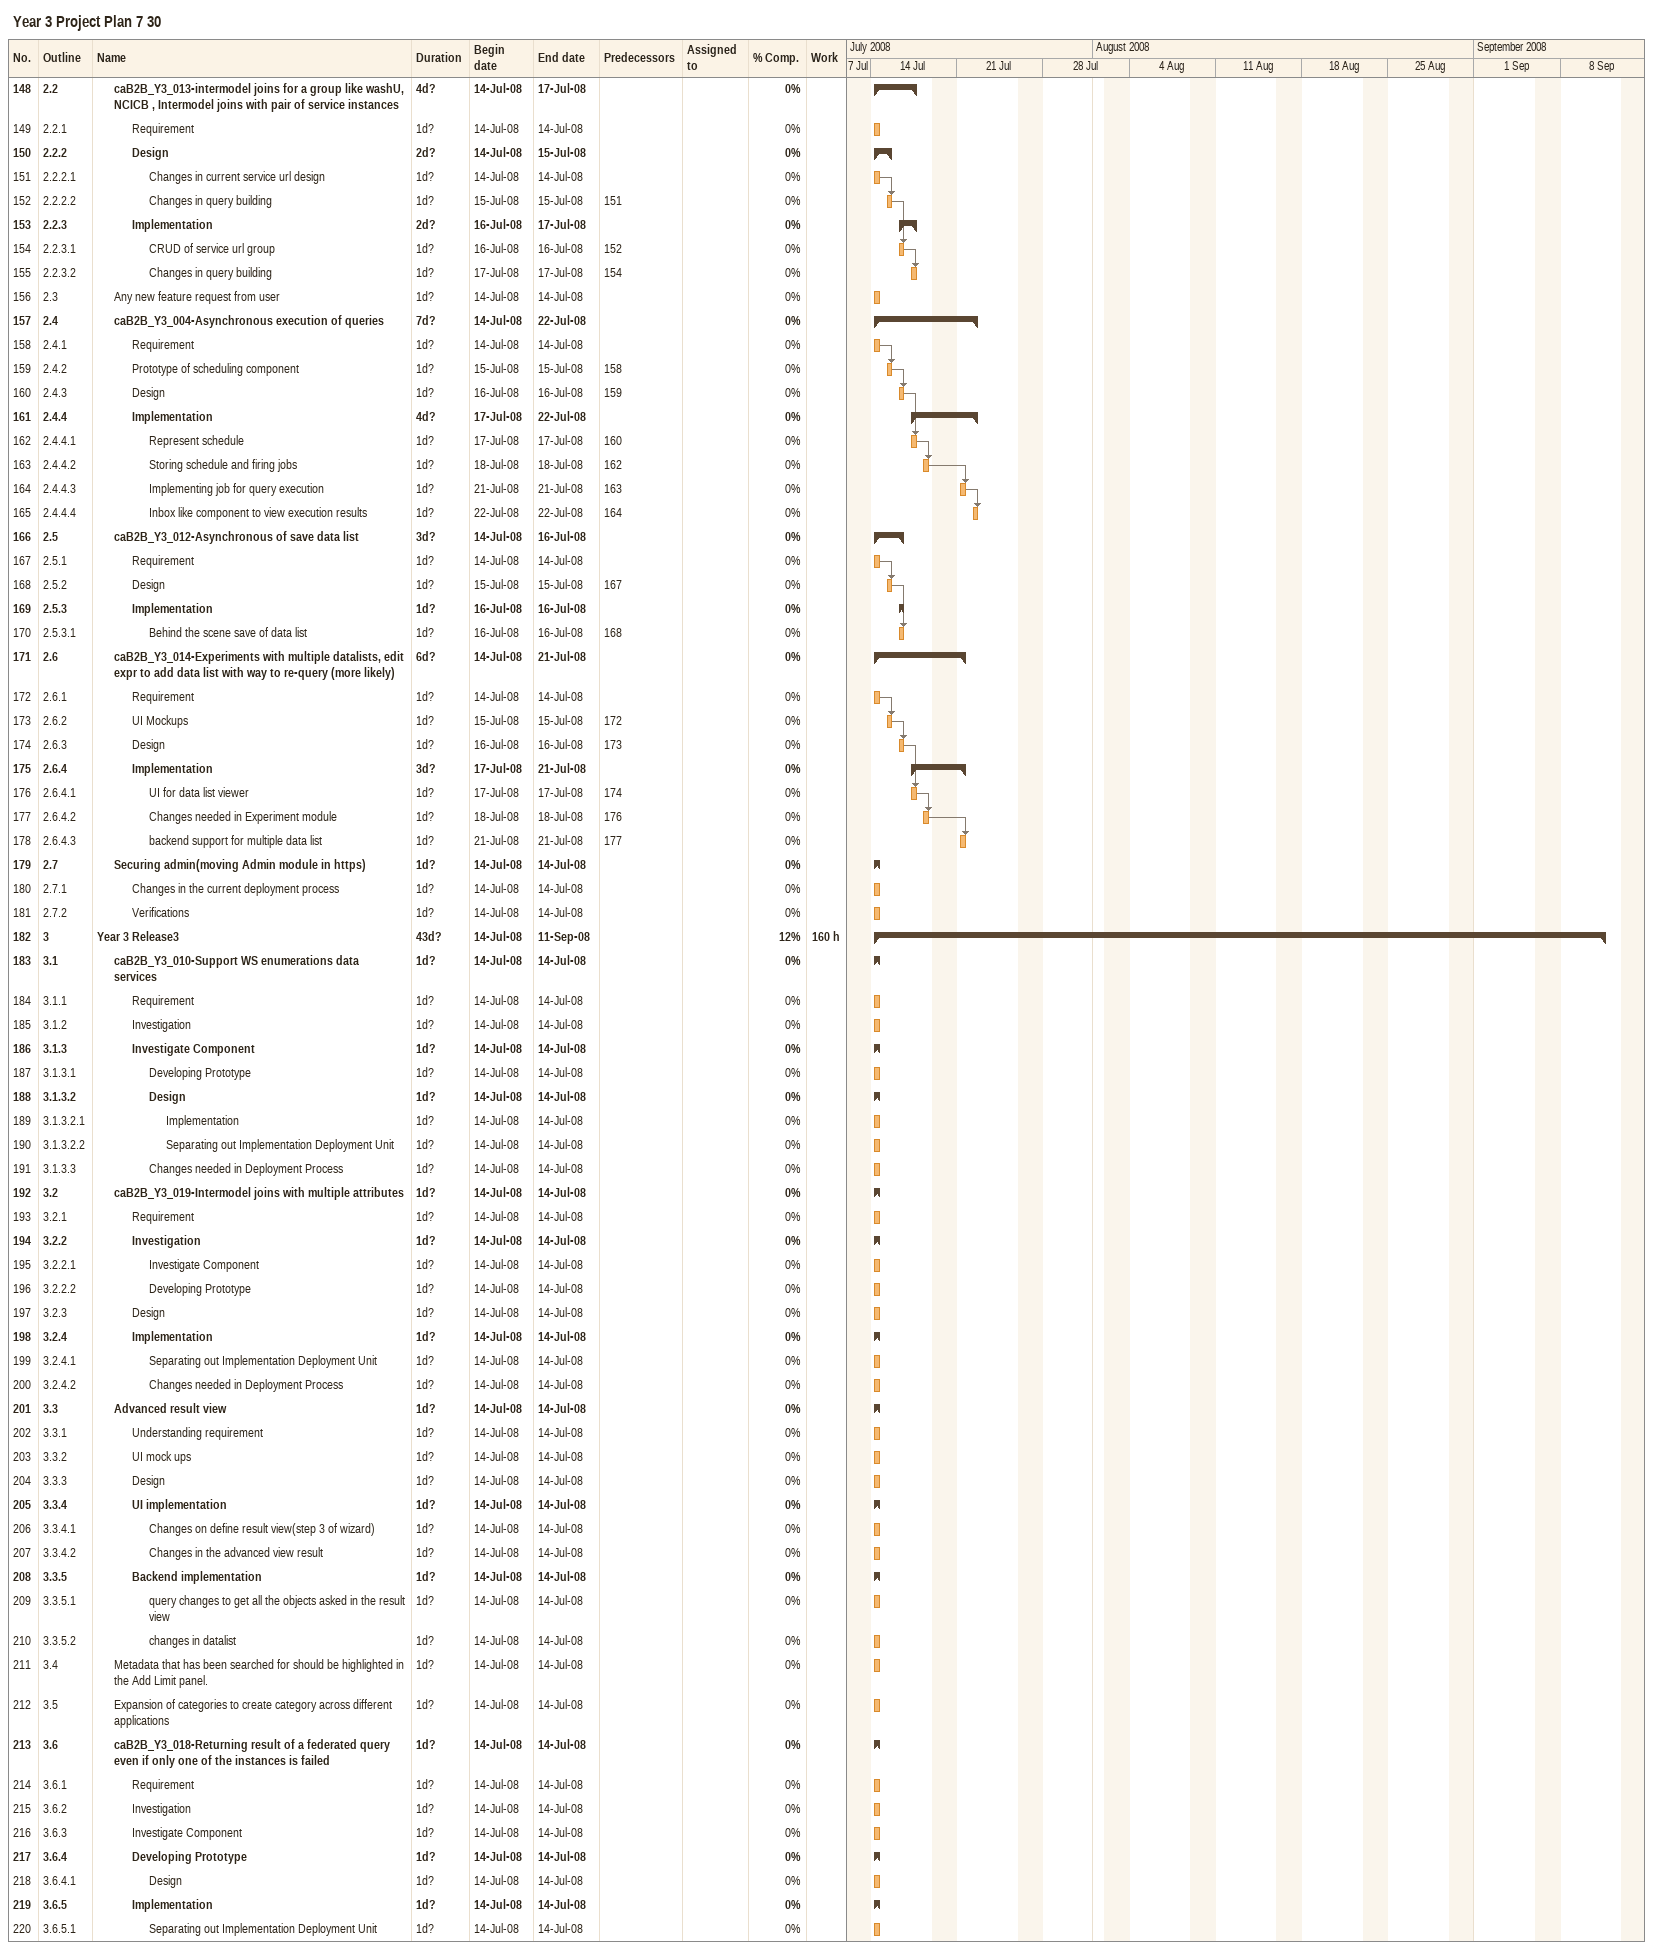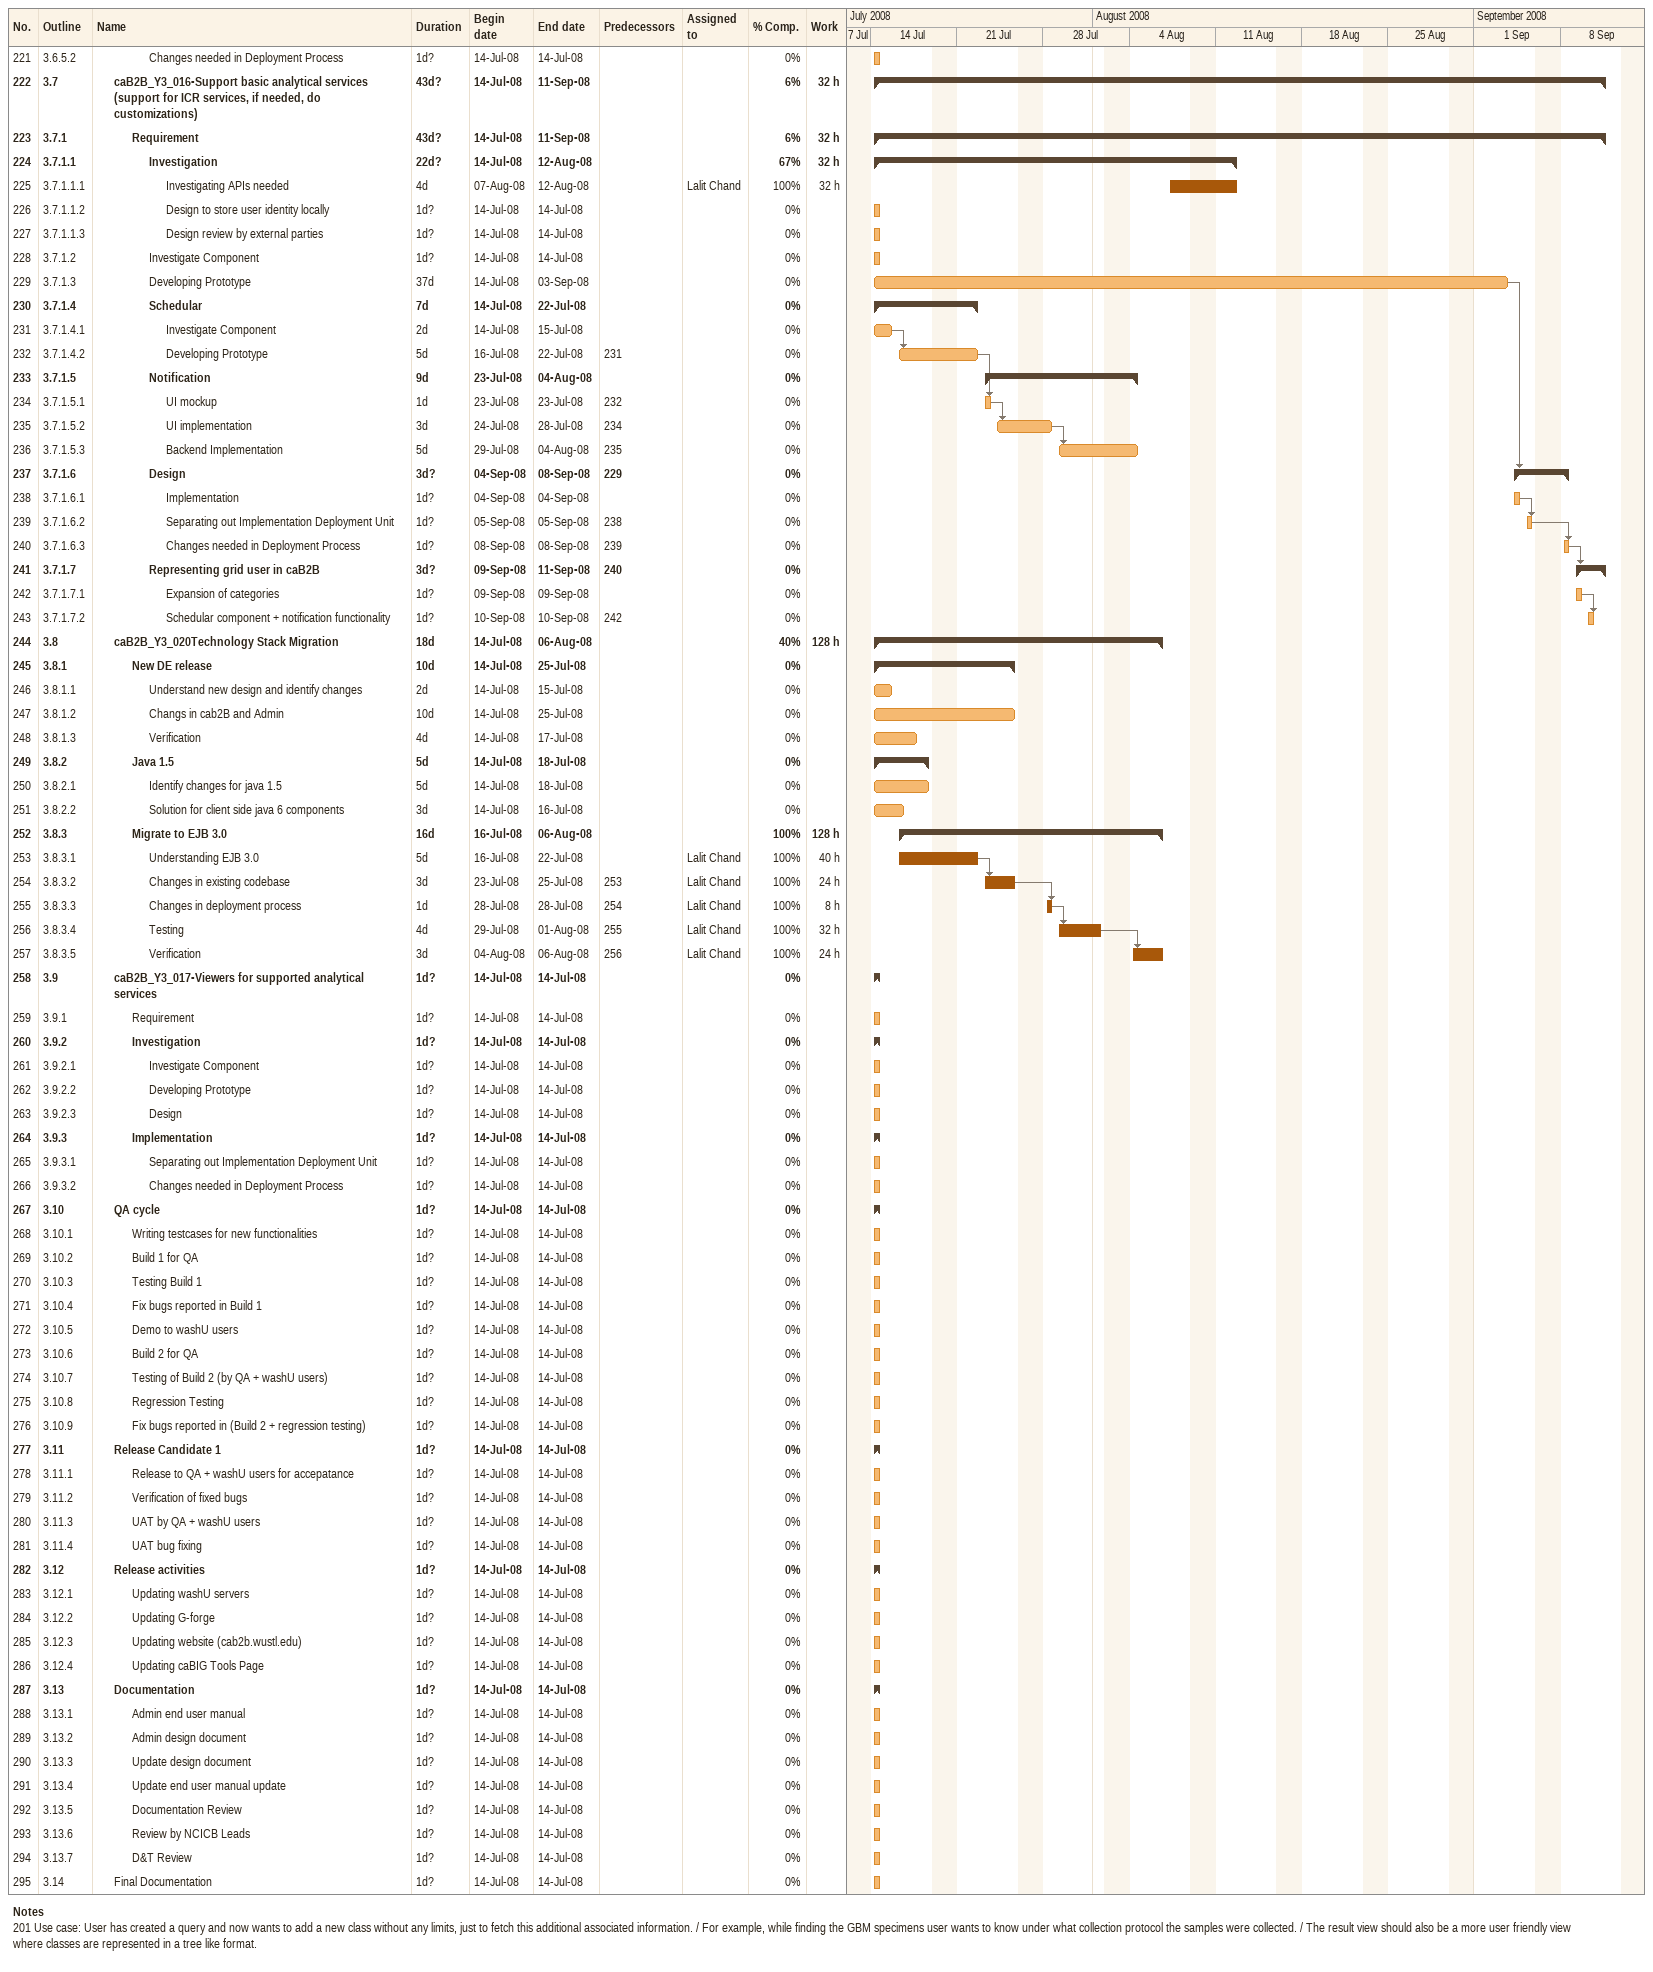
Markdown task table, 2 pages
Year 3 Project Plan 7 30

| ID | WBS | Task | Duration | Start | Finish | Predecessors | Resources | % complete | Work (h) |
|---|---|---|---|---|---|---|---|---|---|
| 148 | 2.2 | **caB2B_Y3_013-intermodel joins for a group like washU, NCICB , Intermodel joins with pair of service instances** | 4d? | 2008-07-14 | 2008-07-17 |  |  | 0 |  |
| 149 | 2.2.1 | Requirement | 1d? | 2008-07-14 | 2008-07-14 |  |  | 0 |  |
| 150 | 2.2.2 | **Design** | 2d? | 2008-07-14 | 2008-07-15 |  |  | 0 |  |
| 151 | 2.2.2.1 | Changes in current service url design | 1d? | 2008-07-14 | 2008-07-14 |  |  | 0 |  |
| 152 | 2.2.2.2 | Changes in query building | 1d? | 2008-07-15 | 2008-07-15 | 151 |  | 0 |  |
| 153 | 2.2.3 | **Implementation** | 2d? | 2008-07-16 | 2008-07-17 |  |  | 0 |  |
| 154 | 2.2.3.1 | CRUD of service url group | 1d? | 2008-07-16 | 2008-07-16 | 152 |  | 0 |  |
| 155 | 2.2.3.2 | Changes in query building | 1d? | 2008-07-17 | 2008-07-17 | 154 |  | 0 |  |
| 156 | 2.3 | Any new feature request from user | 1d? | 2008-07-14 | 2008-07-14 |  |  | 0 |  |
| 157 | 2.4 | **caB2B_Y3_004-Asynchronous execution of queries** | 7d? | 2008-07-14 | 2008-07-22 |  |  | 0 |  |
| 158 | 2.4.1 | Requirement | 1d? | 2008-07-14 | 2008-07-14 |  |  | 0 |  |
| 159 | 2.4.2 | Prototype of scheduling component | 1d? | 2008-07-15 | 2008-07-15 | 158 |  | 0 |  |
| 160 | 2.4.3 | Design | 1d? | 2008-07-16 | 2008-07-16 | 159 |  | 0 |  |
| 161 | 2.4.4 | **Implementation** | 4d? | 2008-07-17 | 2008-07-22 |  |  | 0 |  |
| 162 | 2.4.4.1 | Represent schedule | 1d? | 2008-07-17 | 2008-07-17 | 160 |  | 0 |  |
| 163 | 2.4.4.2 | Storing schedule and firing jobs | 1d? | 2008-07-18 | 2008-07-18 | 162 |  | 0 |  |
| 164 | 2.4.4.3 | Implementing job for query execution | 1d? | 2008-07-21 | 2008-07-21 | 163 |  | 0 |  |
| 165 | 2.4.4.4 | Inbox like component to view execution results | 1d? | 2008-07-22 | 2008-07-22 | 164 |  | 0 |  |
| 166 | 2.5 | **caB2B_Y3_012-Asynchronous of save data list** | 3d? | 2008-07-14 | 2008-07-16 |  |  | 0 |  |
| 167 | 2.5.1 | Requirement | 1d? | 2008-07-14 | 2008-07-14 |  |  | 0 |  |
| 168 | 2.5.2 | Design | 1d? | 2008-07-15 | 2008-07-15 | 167 |  | 0 |  |
| 169 | 2.5.3 | **Implementation** | 1d? | 2008-07-16 | 2008-07-16 |  |  | 0 |  |
| 170 | 2.5.3.1 | Behind the scene save of data list | 1d? | 2008-07-16 | 2008-07-16 | 168 |  | 0 |  |
| 171 | 2.6 | **caB2B_Y3_014-Experiments with multiple datalists, edit expr to add data list with way to re-query (more likely)** | 6d? | 2008-07-14 | 2008-07-21 |  |  | 0 |  |
| 172 | 2.6.1 | Requirement | 1d? | 2008-07-14 | 2008-07-14 |  |  | 0 |  |
| 173 | 2.6.2 | UI Mockups | 1d? | 2008-07-15 | 2008-07-15 | 172 |  | 0 |  |
| 174 | 2.6.3 | Design | 1d? | 2008-07-16 | 2008-07-16 | 173 |  | 0 |  |
| 175 | 2.6.4 | **Implementation** | 3d? | 2008-07-17 | 2008-07-21 |  |  | 0 |  |
| 176 | 2.6.4.1 | UI for data list viewer | 1d? | 2008-07-17 | 2008-07-17 | 174 |  | 0 |  |
| 177 | 2.6.4.2 | Changes needed in Experiment module | 1d? | 2008-07-18 | 2008-07-18 | 176 |  | 0 |  |
| 178 | 2.6.4.3 | backend support for multiple data list | 1d? | 2008-07-21 | 2008-07-21 | 177 |  | 0 |  |
| 179 | 2.7 | **Securing admin(moving Admin module in https)** | 1d? | 2008-07-14 | 2008-07-14 |  |  | 0 |  |
| 180 | 2.7.1 | Changes in the current deployment process | 1d? | 2008-07-14 | 2008-07-14 |  |  | 0 |  |
| 181 | 2.7.2 | Verifications | 1d? | 2008-07-14 | 2008-07-14 |  |  | 0 |  |
| 182 | 3 | **Year 3 Release3** | 43d? | 2008-07-14 | 2008-09-11 |  |  | 12 | 160 |
| 183 | 3.1 | **caB2B_Y3_010-Support WS enumerations data services** | 1d? | 2008-07-14 | 2008-07-14 |  |  | 0 |  |
| 184 | 3.1.1 | Requirement | 1d? | 2008-07-14 | 2008-07-14 |  |  | 0 |  |
| 185 | 3.1.2 | Investigation | 1d? | 2008-07-14 | 2008-07-14 |  |  | 0 |  |
| 186 | 3.1.3 | **Investigate Component** | 1d? | 2008-07-14 | 2008-07-14 |  |  | 0 |  |
| 187 | 3.1.3.1 | Developing Prototype | 1d? | 2008-07-14 | 2008-07-14 |  |  | 0 |  |
| 188 | 3.1.3.2 | **Design** | 1d? | 2008-07-14 | 2008-07-14 |  |  | 0 |  |
| 189 | 3.1.3.2.1 | Implementation | 1d? | 2008-07-14 | 2008-07-14 |  |  | 0 |  |
| 190 | 3.1.3.2.2 | Separating out Implementation Deployment Unit | 1d? | 2008-07-14 | 2008-07-14 |  |  | 0 |  |
| 191 | 3.1.3.3 | Changes needed in Deployment Process | 1d? | 2008-07-14 | 2008-07-14 |  |  | 0 |  |
| 192 | 3.2 | **caB2B_Y3_019-Intermodel joins with multiple attributes** | 1d? | 2008-07-14 | 2008-07-14 |  |  | 0 |  |
| 193 | 3.2.1 | Requirement | 1d? | 2008-07-14 | 2008-07-14 |  |  | 0 |  |
| 194 | 3.2.2 | **Investigation** | 1d? | 2008-07-14 | 2008-07-14 |  |  | 0 |  |
| 195 | 3.2.2.1 | Investigate Component | 1d? | 2008-07-14 | 2008-07-14 |  |  | 0 |  |
| 196 | 3.2.2.2 | Developing Prototype | 1d? | 2008-07-14 | 2008-07-14 |  |  | 0 |  |
| 197 | 3.2.3 | Design | 1d? | 2008-07-14 | 2008-07-14 |  |  | 0 |  |
| 198 | 3.2.4 | **Implementation** | 1d? | 2008-07-14 | 2008-07-14 |  |  | 0 |  |
| 199 | 3.2.4.1 | Separating out Implementation Deployment Unit | 1d? | 2008-07-14 | 2008-07-14 |  |  | 0 |  |
| 200 | 3.2.4.2 | Changes needed in Deployment Process | 1d? | 2008-07-14 | 2008-07-14 |  |  | 0 |  |
| 201 | 3.3 | **Advanced result view** | 1d? | 2008-07-14 | 2008-07-14 |  |  | 0 |  |
| 202 | 3.3.1 | Understanding requirement | 1d? | 2008-07-14 | 2008-07-14 |  |  | 0 |  |
| 203 | 3.3.2 | UI mock ups | 1d? | 2008-07-14 | 2008-07-14 |  |  | 0 |  |
| 204 | 3.3.3 | Design | 1d? | 2008-07-14 | 2008-07-14 |  |  | 0 |  |
| 205 | 3.3.4 | **UI implementation** | 1d? | 2008-07-14 | 2008-07-14 |  |  | 0 |  |
| 206 | 3.3.4.1 | Changes on define result view(step 3 of wizard) | 1d? | 2008-07-14 | 2008-07-14 |  |  | 0 |  |
| 207 | 3.3.4.2 | Changes in the advanced view result | 1d? | 2008-07-14 | 2008-07-14 |  |  | 0 |  |
| 208 | 3.3.5 | **Backend implementation** | 1d? | 2008-07-14 | 2008-07-14 |  |  | 0 |  |
| 209 | 3.3.5.1 | query changes to get all the objects asked in the result view | 1d? | 2008-07-14 | 2008-07-14 |  |  | 0 |  |
| 210 | 3.3.5.2 | changes in datalist | 1d? | 2008-07-14 | 2008-07-14 |  |  | 0 |  |
| 211 | 3.4 | Metadata that has been searched for should be highlighted in the Add Limit panel. | 1d? | 2008-07-14 | 2008-07-14 |  |  | 0 |  |
| 212 | 3.5 | Expansion of categories to create category across different applications | 1d? | 2008-07-14 | 2008-07-14 |  |  | 0 |  |
| 213 | 3.6 | **caB2B_Y3_018-Returning result of a federated query even if only one of the instances is failed** | 1d? | 2008-07-14 | 2008-07-14 |  |  | 0 |  |
| 214 | 3.6.1 | Requirement | 1d? | 2008-07-14 | 2008-07-14 |  |  | 0 |  |
| 215 | 3.6.2 | Investigation | 1d? | 2008-07-14 | 2008-07-14 |  |  | 0 |  |
| 216 | 3.6.3 | Investigate Component | 1d? | 2008-07-14 | 2008-07-14 |  |  | 0 |  |
| 217 | 3.6.4 | **Developing Prototype** | 1d? | 2008-07-14 | 2008-07-14 |  |  | 0 |  |
| 218 | 3.6.4.1 | Design | 1d? | 2008-07-14 | 2008-07-14 |  |  | 0 |  |
| 219 | 3.6.5 | **Implementation** | 1d? | 2008-07-14 | 2008-07-14 |  |  | 0 |  |
| 220 | 3.6.5.1 | Separating out Implementation Deployment Unit | 1d? | 2008-07-14 | 2008-07-14 |  |  | 0 |  |
| 221 | 3.6.5.2 | Changes needed in Deployment Process | 1d? | 2008-07-14 | 2008-07-14 |  |  | 0 |  |
| 222 | 3.7 | **caB2B_Y3_016-Support basic analytical services (support for ICR services, if needed, do customizations)** | 43d? | 2008-07-14 | 2008-09-11 |  |  | 6 | 32 |
| 223 | 3.7.1 | **Requirement** | 43d? | 2008-07-14 | 2008-09-11 |  |  | 6 | 32 |
| 224 | 3.7.1.1 | **Investigation** | 22d? | 2008-07-14 | 2008-08-12 |  |  | 67 | 32 |
| 225 | 3.7.1.1.1 | Investigating APIs needed | 4d | 2008-08-07 | 2008-08-12 |  | Lalit Chand | 100 | 32 |
| 226 | 3.7.1.1.2 | Design to store user identity locally | 1d? | 2008-07-14 | 2008-07-14 |  |  | 0 |  |
| 227 | 3.7.1.1.3 | Design review by external parties | 1d? | 2008-07-14 | 2008-07-14 |  |  | 0 |  |
| 228 | 3.7.1.2 | Investigate Component | 1d? | 2008-07-14 | 2008-07-14 |  |  | 0 |  |
| 229 | 3.7.1.3 | Developing Prototype | 37d | 2008-07-14 | 2008-09-03 |  |  | 0 |  |
| 230 | 3.7.1.4 | **Schedular** | 7d | 2008-07-14 | 2008-07-22 |  |  | 0 |  |
| 231 | 3.7.1.4.1 | Investigate Component | 2d | 2008-07-14 | 2008-07-15 |  |  | 0 |  |
| 232 | 3.7.1.4.2 | Developing Prototype | 5d | 2008-07-16 | 2008-07-22 | 231 |  | 0 |  |
| 233 | 3.7.1.5 | **Notification** | 9d | 2008-07-23 | 2008-08-04 |  |  | 0 |  |
| 234 | 3.7.1.5.1 | UI mockup | 1d | 2008-07-23 | 2008-07-23 | 232 |  | 0 |  |
| 235 | 3.7.1.5.2 | UI implementation | 3d | 2008-07-24 | 2008-07-28 | 234 |  | 0 |  |
| 236 | 3.7.1.5.3 | Backend Implementation | 5d | 2008-07-29 | 2008-08-04 | 235 |  | 0 |  |
| 237 | 3.7.1.6 | **Design** | 3d? | 2008-09-04 | 2008-09-08 | 229 |  | 0 |  |
| 238 | 3.7.1.6.1 | Implementation | 1d? | 2008-09-04 | 2008-09-04 |  |  | 0 |  |
| 239 | 3.7.1.6.2 | Separating out Implementation Deployment Unit | 1d? | 2008-09-05 | 2008-09-05 | 238 |  | 0 |  |
| 240 | 3.7.1.6.3 | Changes needed in Deployment Process | 1d? | 2008-09-08 | 2008-09-08 | 239 |  | 0 |  |
| 241 | 3.7.1.7 | **Representing grid user in caB2B** | 3d? | 2008-09-09 | 2008-09-11 | 240 |  | 0 |  |
| 242 | 3.7.1.7.1 | Expansion of categories | 1d? | 2008-09-09 | 2008-09-09 |  |  | 0 |  |
| 243 | 3.7.1.7.2 | Schedular component + notification functionality | 1d? | 2008-09-10 | 2008-09-10 | 242 |  | 0 |  |
| 244 | 3.8 | **caB2B_Y3_020Technology Stack Migration** | 18d | 2008-07-14 | 2008-08-06 |  |  | 40 | 128 |
| 245 | 3.8.1 | **New DE release** | 10d | 2008-07-14 | 2008-07-25 |  |  | 0 |  |
| 246 | 3.8.1.1 | Understand new design and identify changes | 2d | 2008-07-14 | 2008-07-15 |  |  | 0 |  |
| 247 | 3.8.1.2 | Changs in cab2B and Admin | 10d | 2008-07-14 | 2008-07-25 |  |  | 0 |  |
| 248 | 3.8.1.3 | Verification | 4d | 2008-07-14 | 2008-07-17 |  |  | 0 |  |
| 249 | 3.8.2 | **Java 1.5** | 5d | 2008-07-14 | 2008-07-18 |  |  | 0 |  |
| 250 | 3.8.2.1 | Identify changes for java 1.5 | 5d | 2008-07-14 | 2008-07-18 |  |  | 0 |  |
| 251 | 3.8.2.2 | Solution for client side java 6 components | 3d | 2008-07-14 | 2008-07-16 |  |  | 0 |  |
| 252 | 3.8.3 | **Migrate to EJB 3.0** | 16d | 2008-07-16 | 2008-08-06 |  |  | 100 | 128 |
| 253 | 3.8.3.1 | Understanding EJB 3.0 | 5d | 2008-07-16 | 2008-07-22 |  | Lalit Chand | 100 | 40 |
| 254 | 3.8.3.2 | Changes in existing codebase | 3d | 2008-07-23 | 2008-07-25 | 253 | Lalit Chand | 100 | 24 |
| 255 | 3.8.3.3 | Changes in deployment process | 1d | 2008-07-28 | 2008-07-28 | 254 | Lalit Chand | 100 | 8 |
| 256 | 3.8.3.4 | Testing | 4d | 2008-07-29 | 2008-08-01 | 255 | Lalit Chand | 100 | 32 |
| 257 | 3.8.3.5 | Verification | 3d | 2008-08-04 | 2008-08-06 | 256 | Lalit Chand | 100 | 24 |
| 258 | 3.9 | **caB2B_Y3_017-Viewers for supported analytical services** | 1d? | 2008-07-14 | 2008-07-14 |  |  | 0 |  |
| 259 | 3.9.1 | Requirement | 1d? | 2008-07-14 | 2008-07-14 |  |  | 0 |  |
| 260 | 3.9.2 | **Investigation** | 1d? | 2008-07-14 | 2008-07-14 |  |  | 0 |  |
| 261 | 3.9.2.1 | Investigate Component | 1d? | 2008-07-14 | 2008-07-14 |  |  | 0 |  |
| 262 | 3.9.2.2 | Developing Prototype | 1d? | 2008-07-14 | 2008-07-14 |  |  | 0 |  |
| 263 | 3.9.2.3 | Design | 1d? | 2008-07-14 | 2008-07-14 |  |  | 0 |  |
| 264 | 3.9.3 | **Implementation** | 1d? | 2008-07-14 | 2008-07-14 |  |  | 0 |  |
| 265 | 3.9.3.1 | Separating out Implementation Deployment Unit | 1d? | 2008-07-14 | 2008-07-14 |  |  | 0 |  |
| 266 | 3.9.3.2 | Changes needed in Deployment Process | 1d? | 2008-07-14 | 2008-07-14 |  |  | 0 |  |
| 267 | 3.10 | **QA cycle** | 1d? | 2008-07-14 | 2008-07-14 |  |  | 0 |  |
| 268 | 3.10.1 | Writing testcases for new functionalities | 1d? | 2008-07-14 | 2008-07-14 |  |  | 0 |  |
| 269 | 3.10.2 | Build 1 for QA | 1d? | 2008-07-14 | 2008-07-14 |  |  | 0 |  |
| 270 | 3.10.3 | Testing Build 1 | 1d? | 2008-07-14 | 2008-07-14 |  |  | 0 |  |
| 271 | 3.10.4 | Fix bugs reported in Build 1 | 1d? | 2008-07-14 | 2008-07-14 |  |  | 0 |  |
| 272 | 3.10.5 | Demo to washU users | 1d? | 2008-07-14 | 2008-07-14 |  |  | 0 |  |
| 273 | 3.10.6 | Build 2 for QA | 1d? | 2008-07-14 | 2008-07-14 |  |  | 0 |  |
| 274 | 3.10.7 | Testing of Build 2 (by QA + washU users) | 1d? | 2008-07-14 | 2008-07-14 |  |  | 0 |  |
| 275 | 3.10.8 | Regression Testing | 1d? | 2008-07-14 | 2008-07-14 |  |  | 0 |  |
| 276 | 3.10.9 | Fix bugs reported in (Build 2 + regression testing) | 1d? | 2008-07-14 | 2008-07-14 |  |  | 0 |  |
| 277 | 3.11 | **Release Candidate 1** | 1d? | 2008-07-14 | 2008-07-14 |  |  | 0 |  |
| 278 | 3.11.1 | Release to QA + washU users for accepatance | 1d? | 2008-07-14 | 2008-07-14 |  |  | 0 |  |
| 279 | 3.11.2 | Verification of fixed bugs | 1d? | 2008-07-14 | 2008-07-14 |  |  | 0 |  |
| 280 | 3.11.3 | UAT by QA + washU users | 1d? | 2008-07-14 | 2008-07-14 |  |  | 0 |  |
| 281 | 3.11.4 | UAT bug fixing | 1d? | 2008-07-14 | 2008-07-14 |  |  | 0 |  |
| 282 | 3.12 | **Release activities** | 1d? | 2008-07-14 | 2008-07-14 |  |  | 0 |  |
| 283 | 3.12.1 | Updating washU servers | 1d? | 2008-07-14 | 2008-07-14 |  |  | 0 |  |
| 284 | 3.12.2 | Updating G-forge | 1d? | 2008-07-14 | 2008-07-14 |  |  | 0 |  |
| 285 | 3.12.3 | Updating website (cab2b.wustl.edu) | 1d? | 2008-07-14 | 2008-07-14 |  |  | 0 |  |
| 286 | 3.12.4 | Updating caBIG Tools Page | 1d? | 2008-07-14 | 2008-07-14 |  |  | 0 |  |
| 287 | 3.13 | **Documentation** | 1d? | 2008-07-14 | 2008-07-14 |  |  | 0 |  |
| 288 | 3.13.1 | Admin end user manual | 1d? | 2008-07-14 | 2008-07-14 |  |  | 0 |  |
| 289 | 3.13.2 | Admin design document | 1d? | 2008-07-14 | 2008-07-14 |  |  | 0 |  |
| 290 | 3.13.3 | Update design document | 1d? | 2008-07-14 | 2008-07-14 |  |  | 0 |  |
| 291 | 3.13.4 | Update end user manual update | 1d? | 2008-07-14 | 2008-07-14 |  |  | 0 |  |
| 292 | 3.13.5 | Documentation Review | 1d? | 2008-07-14 | 2008-07-14 |  |  | 0 |  |
| 293 | 3.13.6 | Review by NCICB Leads | 1d? | 2008-07-14 | 2008-07-14 |  |  | 0 |  |
| 294 | 3.13.7 | D&T Review | 1d? | 2008-07-14 | 2008-07-14 |  |  | 0 |  |
| 295 | 3.14 | Final Documentation | 1d? | 2008-07-14 | 2008-07-14 |  |  | 0 |  |

Notes
- 201: Use case: User has created a query and now wants to add a new class without any limits, just to fetch this additional associated information. / For example, while finding the GBM specimens user wants to know under what collection protocol the samples were collected. / The result view should also be a more user friendly view where classes are represented in a tree like format.
